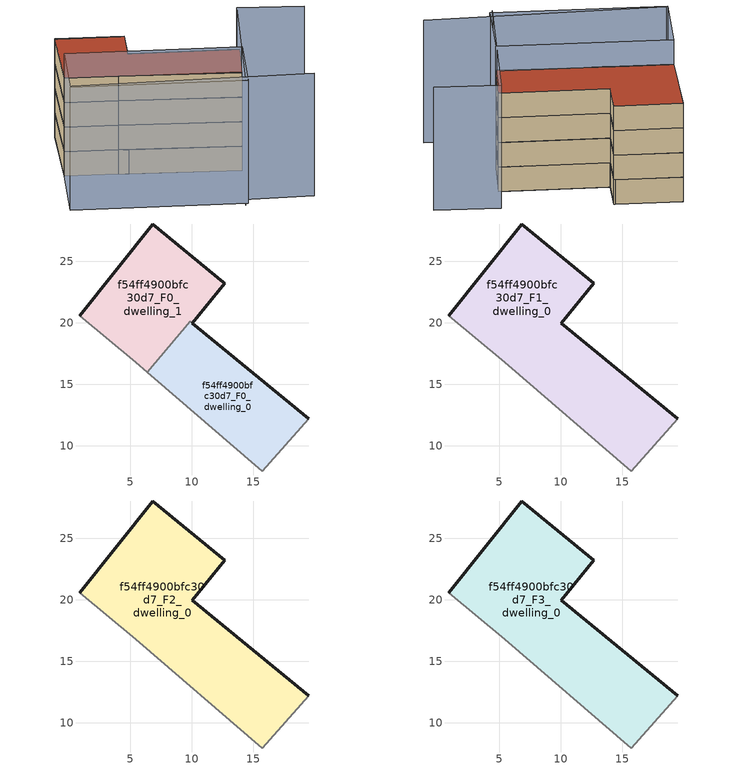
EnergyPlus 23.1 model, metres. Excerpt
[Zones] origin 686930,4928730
f54ff4900bfc30d7_F0_dwelling_0
 floor ground (EU_floor_Construction): 15.71,7.96 19.5,12.22 10.02,19.99 9.85,20.12 6.35,16.01 z0
 wall outside (EU_wall_Construction): 10.02,19.98 19.5,12.22 z0:3; 10.02,19.98,3 10.02,19.99,0 10.02,19.98,0
 wall adiabatic (EU_wall_Construction): 19.5,12.22 15.71,7.96 6.35,16.01 z0:3
 wall to f54ff4900bfc30d7_F0_dwelling_1 (EU_wall_Construction): 6.35,16.01 9.85,20.12 10.02,19.99 z0:3
f54ff4900bfc30d7_F0_dwelling_1
 floor ground (EU_floor_Construction): 10.02,19.99 12.68,23.23 12.56,23.32 6.81,28.05 0.88,20.57 5.43,16.8 6.35,16.01 9.85,20.12 z0
 wall outside (EU_wall_Construction): 0.88,20.57 6.81,28.05 12.56,23.32 12.68,23.23 10.02,19.99 z0:3
 wall adiabatic (EU_wall_Construction): 6.35,16.01 5.43,16.8 0.88,20.57 z0:3
f54ff4900bfc30d7_F1_dwelling_0
 floor to f54ff4900bfc30d7_F0_dwelling_0 (EU_floor_Construction): 15.71,7.96 19.5,12.22 9.85,20.12 6.35,16.01 z3
 floor to f54ff4900bfc30d7_F0_dwelling_1 (EU_floor_Construction): 10.02,19.99 12.68,23.23 12.56,23.32 6.81,28.05 0.88,20.57 5.43,16.8 6.35,16.01 9.85,20.12 z3
 wall outside (EU_wall_Construction): 0.88,20.57 6.81,28.05 12.68,23.23 10.02,19.99 19.5,12.22 z3:6
 wall adiabatic (EU_wall_Construction): 19.5,12.22 15.71,7.96 5.43,16.8 0.88,20.57 z3:6
f54ff4900bfc30d7_F2_dwelling_0
 floor to f54ff4900bfc30d7_F1_dwelling_0 (EU_floor_Construction): 15.71,7.96 19.5,12.22 10.02,19.99 12.68,23.23 6.81,28.05 0.88,20.57 5.43,16.8 z6
 wall outside (EU_wall_Construction): 0.88,20.57 6.81,28.05 12.68,23.23 10.02,19.99 19.5,12.22 z6:9
 wall adiabatic (EU_wall_Construction): 19.5,12.22 15.71,7.96 5.43,16.8 0.88,20.57 z6:9
f54ff4900bfc30d7_F3_dwelling_0
 floor to f54ff4900bfc30d7_F2_dwelling_0 (EU_floor_Construction): 15.71,7.96 19.5,12.22 10.02,19.99 12.68,23.23 6.81,28.05 0.88,20.57 5.43,16.8 z9
 wall outside (EU_wall_Construction): 0.88,20.57 6.81,28.05 12.68,23.23 10.02,19.99 19.5,12.22 z9:12
 wall adiabatic (EU_wall_Construction): 19.5,12.22 15.71,7.96 5.43,16.8 0.88,20.57 z9:12
 roof outside (EU_roof_Construction): 12.68,23.23 10.02,19.99 19.5,12.22 15.71,7.96 5.43,16.8 0.88,20.57 6.81,28.05 z12
shading: -4.04,14.35 17.05,-1.87 / 10.21,1.77 22.05,15.32 / 22.05,15.32 27.61,10.47 / 0.88,20.57 15.87,8.15 / 15.87,8.15 10.69,1.9 / 10.69,1.9 -4.3,14.32 / -4.3,14.32 0.88,20.57 z0:15
[Building]
EU S2 Campaign: North Axis=0; Terrain=City; Solar Distribution=FullExterior
[Site:Location]
Bologna: Latitude=44.5; Longitude=11.25; Time Zone=1; Elevation=37
[SizingPeriod:WeatherFileDays]
AnnualSizingPeriod: Begin Month=1; Begin Day of Month=1; End Month=12; End Day of Month=31; Day of Week for Start Day=Monday; Use Weather File Daylight Saving Period=No; Use Weather File Rain and Snow Indicators=No
[MATERIAL]
EU_InternalMass_Material: Roughness=MediumRough; Thickness=0.1; Conductivity=1; Density=1800; Specific Heat=900; Thermal Absorptance=0.9; Solar Absorptance=0.7; Visible Absorptance=0.7
[MATERIAL:NOMASS] Roughness=MediumRough; Thermal Absorptance=0.9; Solar Absorptance=0.7; Visible Absorptance=0.7
Name | Thermal Resistance
EU_wall_NoMass | 0.937881
EU_roof_NoMass | 0.548572
EU_floor_NoMass | 0.71348
[CONSTRUCTION]
EU_wall_Construction: EU_wall_NoMass
EU_roof_Construction: EU_roof_NoMass
EU_floor_Construction: EU_floor_NoMass
EU_InternalMass_Construction: EU_InternalMass_Material
[ZONE] Type=1; Multiplier=1; Ceiling Height=autocalculate; Floor Area=autocalculate; Part of Total Floor Area=Yes
Name | Volume
f54ff4900bfc30d7_F0_dwelling_0 | 206.65
f54ff4900bfc30d7_F1_dwelling_0 | 417.905
f54ff4900bfc30d7_F2_dwelling_0; f54ff4900bfc30d7_F3_dwelling_0 | 417.911
f54ff4900bfc30d7_F0_dwelling_1 | 211.258
[INTERNALMASS] Construction=EU_InternalMass_Construction
Name | Zone or ZoneList | Surface Area
f54ff4900bfc30d7_F0_dwelling_0_EU_InternalMass | f54ff4900bfc30d7_F0_dwelling_0 | 68.8813
f54ff4900bfc30d7_F0_dwelling_1_EU_InternalMass | f54ff4900bfc30d7_F0_dwelling_1 | 70.4198
f54ff4900bfc30d7_F1_dwelling_0_EU_InternalMass | f54ff4900bfc30d7_F1_dwelling_0 | 139.304
f54ff4900bfc30d7_F2_dwelling_0_EU_InternalMass | f54ff4900bfc30d7_F2_dwelling_0 | 139.304
f54ff4900bfc30d7_F3_dwelling_0_EU_InternalMass | f54ff4900bfc30d7_F3_dwelling_0 | 139.304
[OTHEREQUIPMENT] Fuel Type=Electricity; Design Level Calculation Method=Watts/Area; Power per Zone Floor Area=1; Fraction Latent=0; Fraction Radiant=0; Fraction Lost=0; Carbon Dioxide Generation Rate=0; EndUse Subcategory=EU_Step8_InternalGains
Name | Zone or ZoneList or Space or SpaceList | Schedule
EU_Step8_InternalGain_f54ff4900bfc30d7_F0_dwelling_0_f000 | f54ff4900bfc30d7_F0_dwelling_0 | EU_Step8_GainSchedule_f54ff4900bfc30d7_F0_dwelling_0_f000
EU_Step8_InternalGain_f54ff4900bfc30d7_F0_dwelling_1_f000 | f54ff4900bfc30d7_F0_dwelling_1 | EU_Step8_GainSchedule_f54ff4900bfc30d7_F0_dwelling_1_f000
EU_Step8_InternalGain_f54ff4900bfc30d7_F1_dwelling_0_f000 | f54ff4900bfc30d7_F1_dwelling_0 | EU_Step8_GainSchedule_f54ff4900bfc30d7_F1_dwelling_0_f000
EU_Step8_InternalGain_f54ff4900bfc30d7_F2_dwelling_0_f000 | f54ff4900bfc30d7_F2_dwelling_0 | EU_Step8_GainSchedule_f54ff4900bfc30d7_F2_dwelling_0_f000
EU_Step8_InternalGain_f54ff4900bfc30d7_F3_dwelling_0_f000 | f54ff4900bfc30d7_F3_dwelling_0 | EU_Step8_GainSchedule_f54ff4900bfc30d7_F3_dwelling_0_f000
[ZONEVENTILATION:DESIGNFLOWRATE] Schedule=EU_AlwaysOn; Design Flow Rate Calculation Method=AirChanges/Hour; Air Changes per Hour=0.687892; Ventilation Type=Natural; Fan Pressure Rise=0; Fan Total Efficiency=1; Constant Term Coefficient=1; Temperature Term Coefficient=0; Velocity Term Coefficient=0; Velocity Squared Term Coefficient=0; Minimum Indoor Temperature=-100; Maximum Indoor Temperature=100; Delta Temperature=-100; Minimum Outdoor Temperature=-100; Maximum Outdoor Temperature=100; Maximum Wind Speed=40
Name | Zone or ZoneList or Space or SpaceList
EU_ConstantAir_f54ff4900bfc30d7_F0_dwelling_0 | f54ff4900bfc30d7_F0_dwelling_0
EU_ConstantAir_f54ff4900bfc30d7_F0_dwelling_1 | f54ff4900bfc30d7_F0_dwelling_1
EU_ConstantAir_f54ff4900bfc30d7_F1_dwelling_0 | f54ff4900bfc30d7_F1_dwelling_0
EU_ConstantAir_f54ff4900bfc30d7_F2_dwelling_0 | f54ff4900bfc30d7_F2_dwelling_0
EU_ConstantAir_f54ff4900bfc30d7_F3_dwelling_0 | f54ff4900bfc30d7_F3_dwelling_0
[HVACTEMPLATE:THERMOSTAT] Constant Heating Setpoint=20; Constant Cooling Setpoint=50
EU_HeatOnly_f54ff4900bfc30d7_F0_dwelling_0; EU_HeatOnly_f54ff4900bfc30d7_F0_dwelling_1; EU_HeatOnly_f54ff4900bfc30d7_F1_dwelling_0; EU_HeatOnly_f54ff4900bfc30d7_F2_dwelling_0; EU_HeatOnly_f54ff4900bfc30d7_F3_dwelling_0
[HVACTEMPLATE:ZONE:IDEALLOADSAIRSYSTEM] System Availability Schedule=EU_AlwaysOn; Maximum Heating Supply Air Temperature=50; Minimum Cooling Supply Air Temperature=13; Maximum Heating Supply Air Humidity Ratio=0.0156; Minimum Cooling Supply Air Humidity Ratio=0.0077; Heating Limit=NoLimit; Cooling Limit=NoLimit; Heating Availability Schedule=EU_AlwaysOn; Cooling Availability Schedule=EU_CoolingOff; Dehumidification Control Type=ConstantSensibleHeatRatio; Cooling Sensible Heat Ratio=0.7; Dehumidification Setpoint=60; Humidification Control Type=None; Humidification Setpoint=30; Outdoor Air Method=None; Outdoor Air Flow Rate per Person=0.00944; Outdoor Air Flow Rate per Zone Floor Area=0; Outdoor Air Flow Rate per Zone=0; Demand Controlled Ventilation Type=None; Outdoor Air Economizer Type=NoEconomizer; Heat Recovery Type=None; Sensible Heat Recovery Effectiveness=0.7; Latent Heat Recovery Effectiveness=0.65
Name | Template Thermostat
f54ff4900bfc30d7_F0_dwelling_0 | EU_HeatOnly_f54ff4900bfc30d7_F0_dwelling_0
f54ff4900bfc30d7_F0_dwelling_1 | EU_HeatOnly_f54ff4900bfc30d7_F0_dwelling_1
f54ff4900bfc30d7_F1_dwelling_0 | EU_HeatOnly_f54ff4900bfc30d7_F1_dwelling_0
f54ff4900bfc30d7_F2_dwelling_0 | EU_HeatOnly_f54ff4900bfc30d7_F2_dwelling_0
f54ff4900bfc30d7_F3_dwelling_0 | EU_HeatOnly_f54ff4900bfc30d7_F3_dwelling_0
[SIZING:ZONE] Zone Cooling Design Supply Air Temperature Input Method=SupplyAirTemperature; Zone Cooling Design Supply Air Temperature=13; Zone Heating Design Supply Air Temperature Input Method=SupplyAirTemperature; Zone Heating Design Supply Air Temperature=50; Zone Cooling Design Supply Air Humidity Ratio=0.008; Zone Heating Design Supply Air Humidity Ratio=0.008; Cooling Design Air Flow Method=DesignDay; Cooling Design Air Flow Rate=0; Cooling Minimum Air Flow per Zone Floor Area=0.000762; Cooling Minimum Air Flow=0; Cooling Minimum Air Flow Fraction=0.2; Heating Design Air Flow Method=DesignDay; Heating Design Air Flow Rate=0; Heating Maximum Air Flow per Zone Floor Area=0.002032; Heating Maximum Air Flow=0.141576; Heating Maximum Air Flow Fraction=0.3; Account for Dedicated Outdoor Air System=No; Dedicated Outdoor Air System Control Strategy=NeutralSupplyAir; Dedicated Outdoor Air Low Setpoint Temperature for Design=autosize; Dedicated Outdoor Air High Setpoint Temperature for Design=autosize; Zone Load Sizing Method=Sensible Load Only No Latent Load; Zone Latent Cooling Design Supply Air Humidity Ratio Input Method=HumidityRatioDifference; Zone Cooling Design Supply Air Humidity Ratio Difference=0.005; Zone Latent Heating Design Supply Air Humidity Ratio Input Method=HumidityRatioDifference; Zone Humidification Design Supply Air Humidity Ratio Difference=0.005
f54ff4900bfc30d7_F0_dwelling_0; f54ff4900bfc30d7_F0_dwelling_1; f54ff4900bfc30d7_F1_dwelling_0; f54ff4900bfc30d7_F2_dwelling_0; f54ff4900bfc30d7_F3_dwelling_0
[SCHEDULE:CONSTANT]
Name | Hourly Value
EU_AlwaysOn | 1
EU_CoolingOff | 0
[SCHEDULE:FILE] Column Number=1; Rows to Skip at Top=0; Number of Hours of Data=8760; Column Separator=Comma; Interpolate to Timestep=No; Minutes per Item=60; Adjust Schedule for Daylight Savings=Yes
Name | File
EU_Step8_GainSchedule_f54ff4900bfc30d7_F0_dwelling_0_f000 | ../../schedules/f54ff4900bfc30d7/f54ff4900bfc30d7_F0_dwelling_0_f000_gain.csv
EU_Step8_GainSchedule_f54ff4900bfc30d7_F0_dwelling_1_f000 | ../../schedules/f54ff4900bfc30d7/f54ff4900bfc30d7_F0_dwelling_1_f000_gain.csv
EU_Step8_GainSchedule_f54ff4900bfc30d7_F1_dwelling_0_f000 | ../../schedules/f54ff4900bfc30d7/f54ff4900bfc30d7_F1_dwelling_0_f000_gain.csv
EU_Step8_GainSchedule_f54ff4900bfc30d7_F2_dwelling_0_f000 | ../../schedules/f54ff4900bfc30d7/f54ff4900bfc30d7_F2_dwelling_0_f000_gain.csv
EU_Step8_GainSchedule_f54ff4900bfc30d7_F3_dwelling_0_f000 | ../../schedules/f54ff4900bfc30d7/f54ff4900bfc30d7_F3_dwelling_0_f000_gain.csv
